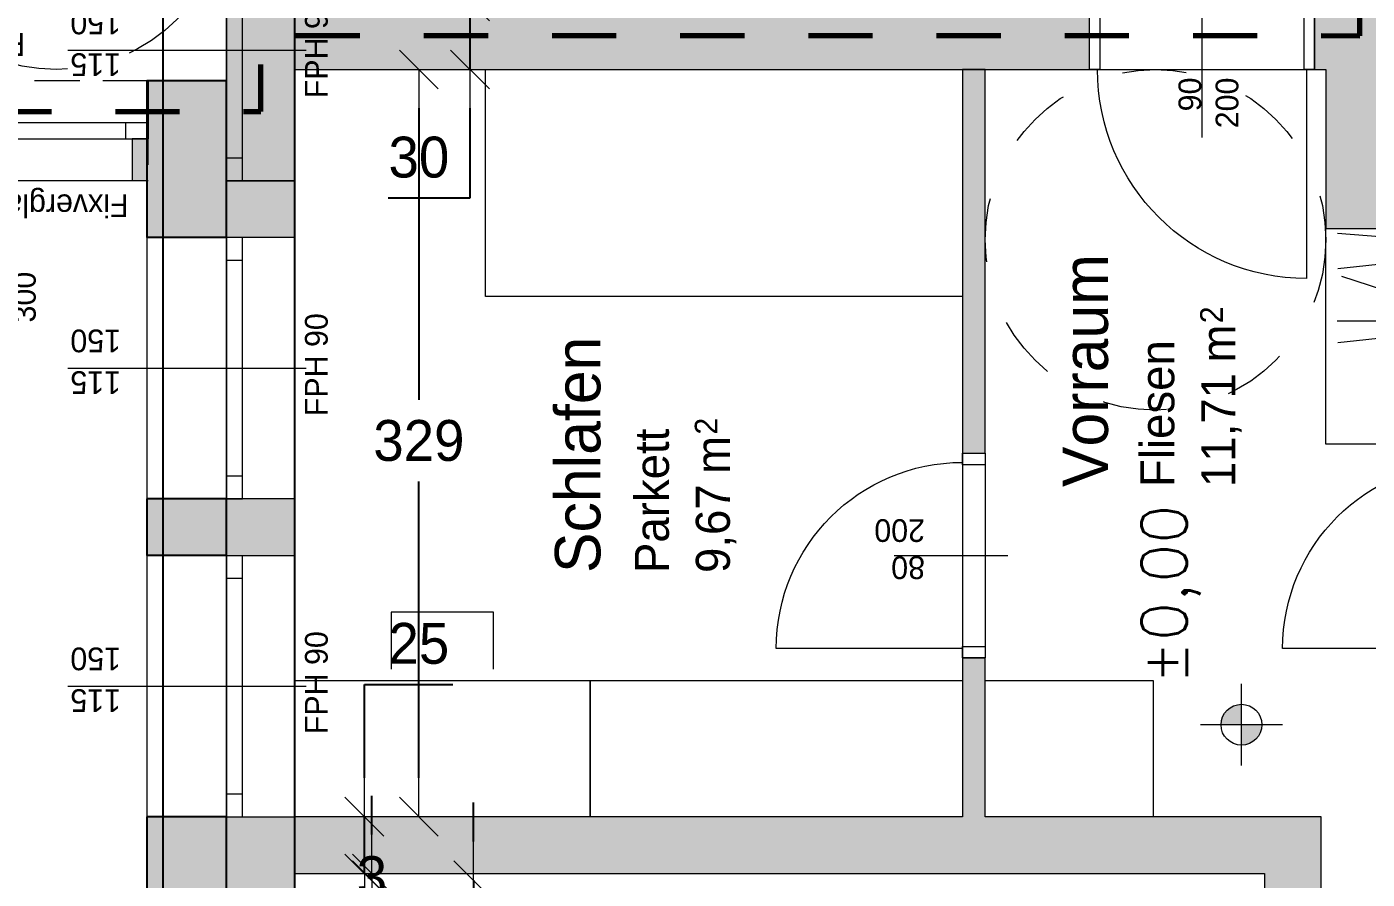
# Model space of a CAD drawing. Header units: metres. Extents: x -223175 to -223082, y -66 to 73.
# Drawn here: x -223167.87 to -223161.97, y -44.3 to -40.55 of the extents above; entities that cross this region are included whole.
import ezdxf
from ezdxf.enums import TextEntityAlignment as Align

# ---------------------------------------------------------------- set-up
doc = ezdxf.new("R2010")
doc.units = ezdxf.units.M
doc.header["$MEASUREMENT"] = 0
doc.linetypes.add('HIDDEN', pattern=[0.3, 0.2, -0.1])
doc.linetypes.add('Strichlinie', pattern=[0.564444, 0.282222, -0.282222])
for name, color, linetype in [('cs-b1600.cs', 7, 'Continuous'), ('cs-bemassung.cs', 7, 'Continuous'), ('cs-bestand wand.cs', 7, 'Continuous'), ('cs-brandschutz.cs', 7, 'Continuous'), ('cs-einrichtung allg.cs', 7, 'Continuous'), ('cs-hoehenkoten.cs', 7, 'Continuous'), ('cs-linie allg.cs', 7, 'Continuous'), ('cs-neu daemmung.cs', 7, 'Continuous'), ('cs-neubau.cs', 7, 'Continuous'), ('cs-raumstempel.cs', 7, 'Continuous'), ('cs-wand ntr.cs', 7, 'Continuous'), ('cs-wand tr.cs', 7, 'Continuous')]:
    doc.layers.add(name, color=color, linetype=linetype)
doc.dimstyles.new('ERSTELLTER_STIL__2', dxfattribs={"dimtxt": 0.18, "dimasz": 0.171, "dimexe": 0.18, "dimexo": 0.0625, "dimgap": 0.09, "dimtad": 1, "dimtih": 1, "dimtoh": 1, "dimdec": 0, "dimlfac": 100, "dimzin": 0, "dimdsep": 46, "dimtxsty": 'Standard', "dimblk": 'ARROWHEAD_6', "dimblk1": 'ARROWHEAD_6', "dimblk2": 'ARROWHEAD_6', "dimcen": 0.09, "dimse1": 1, "dimse2": 1, "dimclrd": 7, "dimclre": 7, "dimclrt": 7, "dimazin": 0, "dimtfac": 1, "dimtdec": 4, "dimtmove": 0, "dimatfit": 3, "dimfxl": 1, "dimtolj": 1, "dimtzin": 0, "dimarcsym": 0})

# ---------------------------------------------------------------- blocks, each defined once
blk = doc.blocks.new('Schlafen_21_35', base_point=(-14439.191, 223164.8785))
at = {"layer": 'cs-raumstempel.cs', "color": 7, "lineweight": 13}
for tag, height, p in [('ROOM_NAME', 0.2, (-14439.7081, 223165.2215)), ('stFloorCovering', 0.15, (-14439.7081, 223164.8697)), ('ROOM_AREA', 0.15, (-14439.7081, 223164.6012)), ('DUMMY_875', 0.15, (-14439.3272, 223164.6012)), ('DUMMY_876', 0.1, (-14439.099, 223164.6057))]:
    blk.add_attdef(tag, text='', height=height, dxfattribs=at).set_placement(p, align=Align.TOP_LEFT)
blk = doc.blocks.new('Vorraum_21_66', base_point=(-14438.8069, 223162.653))
at = {"layer": 'cs-raumstempel.cs', "color": 7, "lineweight": 13}
for tag, height, p in [('ROOM_NAME', 0.2, (-14439.3297, 223162.9864)), ('stFloorCovering', 0.15, (-14439.3297, 223162.6443)), ('ROOM_AREA', 0.15, (-14439.3297, 223162.3757)), ('DUMMY_875', 0.15, (-14438.8368, 223162.3757)), ('DUMMY_876', 0.1, (-14438.6086, 223162.3803))]:
    blk.add_attdef(tag, text='', height=height, dxfattribs=at).set_placement(p, align=Align.TOP_LEFT)
blk = doc.blocks.new('Fensteröffnung 21')
at = {"layer": 'cs-neu daemmung.cs', "color": 7, "linetype": 'Continuous', "lineweight": 13}
for p, q in [((-0.575, 0.28), (0.575, 0.28)), ((-0.575, 0), (-0.575, 0.28)), ((0.575, 0), (0.575, 0.28)), ((-0.575, -0.07), (-0.575, 0)), ((0.575, -0.07), (0.575, 0)), ((-0.575, -0.07), (0.575, -0.07))]:
    blk.add_line(p, q, dxfattribs=at)
blk = doc.blocks.new('Wand_2', base_point=(-14446.4313, 223166.6681))
at = {"layer": 'cs-neu daemmung.cs', "linetype": 'Continuous', "lineweight": 0, "true_color": 0xe4d7be}
for points in [[(-14446.7813, 223167.0181), (-14446.4313, 223166.6681), (-14440.7813, 223166.6681), (-14440.7813, 223167.0181)], [(-14439.6313, 223167.0181), (-14439.6313, 223166.6681), (-14439.3813, 223166.6681), (-14439.3813, 223167.0181)], [(-14438.2313, 223166.6681), (-14437.5413, 223166.6681), (-14437.5413, 223167.0181), (-14438.2313, 223167.0181)]]:
    blk.add_hatch(color=254, dxfattribs=at).paths.add_polyline_path(points)
at = {"layer": 'cs-neu daemmung.cs', "color": 1, "linetype": 'Continuous', "lineweight": 25}
for p, q in [((-14440.7813, 223166.7381), (-14440.7813, 223167.0181)), ((-14439.6313, 223166.7381), (-14439.6313, 223167.0181)), ((-14439.3813, 223166.7381), (-14439.3813, 223167.0181)), ((-14438.2313, 223166.7381), (-14438.2313, 223167.0181)), ((-14440.7813, 223166.6681), (-14440.7813, 223166.7381)), ((-14439.6313, 223166.6681), (-14439.6313, 223166.7381)), ((-14439.3813, 223166.6681), (-14439.3813, 223166.7381)), ((-14438.2313, 223166.6681), (-14438.2313, 223166.7381))]:
    blk.add_line(p, q, dxfattribs=at)
at = {"layer": 'cs-neu daemmung.cs', "color": 1, "linetype": 'Continuous', "lineweight": 25, "flags": 128}
for points in [[(-14440.7813, 223167.0181), (-14446.7813, 223167.0181)], [(-14439.3813, 223167.0181), (-14439.6313, 223167.0181)], [(-14437.5413, 223167.0181), (-14438.2313, 223167.0181)], [(-14437.5413, 223166.6681), (-14437.5413, 223167.0181)], [(-14446.4313, 223166.6681), (-14440.7813, 223166.6681)], [(-14439.6313, 223166.6681), (-14439.3813, 223166.6681)], [(-14438.2313, 223166.6681), (-14437.5413, 223166.6681)]]:
    blk.add_lwpolyline(points, dxfattribs=at)
at = {"layer": 'cs-neu daemmung.cs', "color": 7, "linetype": 'Continuous', "lineweight": 13, "xscale": -1}
for p in [(-14440.2063, 223166.7381), (-14438.8063, 223166.7381)]:
    blk.add_blockref('Fensteröffnung 21', p, dxfattribs=at)
blk = doc.blocks.new('Wand_134', base_point=(-14440.7813, 223166.6671))
at = {"layer": 'cs-bestand wand.cs', "linetype": 'Continuous', "lineweight": 0, "true_color": 0x8b8b8b}
blk.add_hatch(color=252, dxfattribs=at).paths.add_polyline_path([(-14441.0313, 223166.3671), (-14441.0313, 223162.0971), (-14440.7813, 223161.8471), (-14440.7813, 223166.3671)])
at = {"layer": 'cs-bestand wand.cs', "color": 7, "linetype": 'Continuous', "lineweight": 20, "flags": 128}
for points in [[(-14441.0313, 223166.3671), (-14441.0313, 223162.0971)], [(-14440.7813, 223163.4271), (-14440.7813, 223166.3671)], [(-14440.7813, 223161.8471), (-14440.7813, 223163.3271)]]:
    blk.add_lwpolyline(points, dxfattribs=at)
blk = doc.blocks.new('Wand_144', base_point=(-14438.1913, 223159.7496))
at = {"layer": 'cs-neubau.cs', "linetype": 'Continuous', "lineweight": 0, "true_color": 0x3f0000}
blk.add_hatch(color=18, dxfattribs=at).paths.add_polyline_path([(-14437.8913, 223159.7496), (-14437.8913, 223161.5271), (-14438.1913, 223161.8271), (-14438.1913, 223159.7496)])
at = {"layer": 'cs-neubau.cs', "color": 7, "linetype": 'Continuous', "lineweight": 20, "flags": 128}
for points in [[(-14438.1913, 223161.8271), (-14438.1913, 223159.7496)], [(-14437.8913, 223159.7496), (-14437.8913, 223161.5271)], [(-14438.1913, 223159.7496), (-14437.8913, 223159.7496)]]:
    blk.add_lwpolyline(points, dxfattribs=at)
blk = doc.blocks.new('Blockfutter 21_14')
at = {"layer": 'cs-neubau.cs', "color": 7, "linetype": 'Continuous', "lineweight": 0}
for p, q in [((0.46, 0), (0.46, 0.92)), ((-0.495, 0), (0.495, 0)), ((-0.45, 0), (-0.495, 0)), ((-0.495, 0), (-0.495, -0.3)), ((-0.495, 0), (-0.495, -0.3)), ((-0.495, 0), (-0.495, -0.3)), ((-0.45, -0.3), (-0.45, 0)), ((0.495, 0), (0.45, 0)), ((0.45, 0), (0.45, -0.3)), ((0.495, -0.3), (0.495, 0)), ((0.495, 0), (0.495, -0.3)), ((0.495, 0), (0.495, -0.3)), ((-0.495, -0.3), (0.495, -0.3)), ((-0.495, -0.3), (-0.45, -0.3)), ((0.45, -0.3), (0.495, -0.3))]:
    blk.add_line(p, q, dxfattribs=at)
blk.add_arc((0.46, 0), 0.92, 90, 180, dxfattribs=at)
blk = doc.blocks.new('T Marker 21_13')
at = {"layer": 'cs-neubau.cs', "color": 7, "linetype": 'Continuous', "lineweight": 0}
blk.add_line((0, -0.6), (0, 0.1), dxfattribs=at)
at = {"layer": 'cs-neubau.cs', "color": 7, "lineweight": 13}
for tag, p in [('DUMMY_272', (0.07, 0.1651)), ('DUMMY_273', (0.0264, -0.4842)), ('DUMMY_274', (0.19, -0.5588))]:
    blk.add_attdef(tag, text='', height=0.1, rotation=90, dxfattribs=at).set_placement(p, align=Align.BOTTOM_LEFT)
blk = doc.blocks.new('Wand_145', base_point=(-14438.1913, 223161.8271))
at = {"layer": 'cs-neubau.cs', "linetype": 'Continuous', "lineweight": 0, "true_color": 0x3f0000}
for points in [[(-14437.4913, 223161.5271), (-14437.4913, 223161.8271), (-14438.1913, 223161.8271), (-14437.8913, 223161.5271)], [(-14437.1913, 223161.8271), (-14437.1913, 223161.5271), (-14437.1863, 223161.5271), (-14437.1863, 223161.8271)], [(-14436.1963, 223161.5271), (-14435.9913, 223161.5271), (-14435.9913, 223161.8271), (-14436.1963, 223161.8271)]]:
    blk.add_hatch(color=18, dxfattribs=at).paths.add_polyline_path(points)
at = {"layer": 'cs-neubau.cs', "color": 7, "linetype": 'Continuous', "lineweight": 20}
for p, q in [((-14437.1863, 223161.5271), (-14437.1863, 223161.8271)), ((-14436.1963, 223161.5271), (-14436.1963, 223161.8271))]:
    blk.add_line(p, q, dxfattribs=at)
at = {"layer": 'cs-neubau.cs', "color": 7, "linetype": 'Continuous', "lineweight": 20, "flags": 128}
for points in [[(-14437.4913, 223161.8271), (-14438.1913, 223161.8271)], [(-14437.1863, 223161.8271), (-14437.1913, 223161.8271)], [(-14435.9913, 223161.8271), (-14436.1963, 223161.8271)], [(-14435.9913, 223161.5271), (-14435.9913, 223161.8271)], [(-14437.8913, 223161.5271), (-14437.4913, 223161.5271)], [(-14437.1913, 223161.5271), (-14437.1863, 223161.5271)], [(-14436.1963, 223161.5271), (-14435.9913, 223161.5271)]]:
    blk.add_lwpolyline(points, dxfattribs=at)
at = {"layer": 'cs-neubau.cs', "color": 7, "linetype": 'Continuous', "lineweight": 0}
blk.add_blockref('T Marker 21_13', (-14436.6913, 223161.8271), dxfattribs=at).add_auto_attribs({'DUMMY_272': 'EI2 30-C-sm', 'DUMMY_273': '90', 'DUMMY_274': '200'})
at = {"layer": 'cs-neubau.cs', "color": 7, "linetype": 'Continuous', "lineweight": 0, "rotation": 180}
blk.add_blockref('Blockfutter 21_14', (-14436.6913, 223161.5271), dxfattribs=at)
blk = doc.blocks.new('Blockfutter 21_3')
at = {"layer": 'cs-wand ntr.cs', "color": 7, "linetype": 'Continuous', "lineweight": 13}
for p, q in [((0.41, 0), (0.41, 0.82)), ((-0.45, 0), (0.45, 0)), ((-0.4, 0), (-0.45, 0)), ((-0.45, 0), (-0.45, -0.1)), ((-0.45, -0.1), (-0.45, 0)), ((-0.45, -0.1), (-0.45, 0)), ((-0.4, -0.1), (-0.4, 0)), ((0.45, 0), (0.4, 0)), ((0.4, 0), (0.4, -0.1)), ((0.45, -0.1), (0.45, 0)), ((0.45, -0.1), (0.45, 0)), ((0.45, -0.1), (0.45, 0)), ((-0.45, -0.1), (0.45, -0.1)), ((-0.45, -0.1), (-0.4, -0.1)), ((0.4, -0.1), (0.45, -0.1))]:
    blk.add_line(p, q, dxfattribs=at)
blk.add_arc((0.41, 0), 0.82, 90, 180, dxfattribs=at)
blk = doc.blocks.new('T Marker 21_2')
at = {"layer": 'cs-wand ntr.cs', "color": 7, "linetype": 'Continuous', "lineweight": 0}
blk.add_line((0, -0.4), (0, 0.1), dxfattribs=at)
at = {"layer": 'cs-wand ntr.cs', "color": 7, "lineweight": 13}
for tag, p in [('DUMMY_272', (0.0264, -0.2842)), ('DUMMY_273', (0.19, -0.3588))]:
    blk.add_attdef(tag, text='', height=0.1, rotation=90, dxfattribs=at).set_placement(p, align=Align.BOTTOM_LEFT)
blk = doc.blocks.new('Wand_147', base_point=(-14438.1923, 223161.0971))
at = {"layer": 'cs-wand ntr.cs', "linetype": 'Continuous', "lineweight": 0, "true_color": 0xfee4b1}
for points in [[(-14440.0813, 223161.1971), (-14440.2313, 223161.1971), (-14440.0813, 223161.0971)], [(-14439.1813, 223161.0971), (-14438.1923, 223161.0971), (-14438.1923, 223161.1971), (-14439.1813, 223161.1971)]]:
    blk.add_hatch(color=41, dxfattribs=at).paths.add_polyline_path(points)
at = {"layer": 'cs-wand ntr.cs', "color": 7, "linetype": 'Continuous', "lineweight": 13}
for p, q in [((-14440.0813, 223161.0971), (-14440.0813, 223161.1971)), ((-14439.1813, 223161.0971), (-14439.1813, 223161.1971))]:
    blk.add_line(p, q, dxfattribs=at)
at = {"layer": 'cs-wand ntr.cs', "color": 7, "linetype": 'Continuous', "lineweight": 13, "flags": 128}
for points in [[(-14440.0813, 223161.1971), (-14440.2313, 223161.1971)], [(-14438.1923, 223161.1971), (-14439.1813, 223161.1971)], [(-14438.1923, 223161.0971), (-14438.1923, 223161.1971)], [(-14439.1813, 223161.0971), (-14438.4913, 223161.0971)], [(-14438.3913, 223161.0971), (-14438.1923, 223161.0971)]]:
    blk.add_lwpolyline(points, dxfattribs=at)
at = {"layer": 'cs-wand ntr.cs', "color": 7, "linetype": 'Continuous', "lineweight": 13, "xscale": -1}
blk.add_blockref('Blockfutter 21_3', (-14439.6313, 223161.1971), dxfattribs=at)
at = {"layer": 'cs-wand ntr.cs', "color": 7, "linetype": 'Continuous', "lineweight": 13}
ref = blk.add_blockref('T Marker 21_2', (-14439.6313, 223161.0971), dxfattribs=dict(at, rotation=180))
ref.add_attrib('DUMMY_272', '80', dxfattribs={"color": 7, "lineweight": 13, "height": 0.1, "rotation": 90}).set_placement((-14439.6049, 223161.3621), align=Align.BOTTOM_LEFT)
ref.add_attrib('DUMMY_273', '200', dxfattribs={"color": 7, "lineweight": 13, "height": 0.1, "rotation": 90}).set_placement((-14439.4413, 223161.3621), align=Align.BOTTOM_LEFT)
blk = doc.blocks.new('Wand_175', base_point=(-14440.7813, 223161.8471))
at = {"layer": 'cs-bestand wand.cs', "linetype": 'Continuous', "lineweight": 0, "true_color": 0x8b8b8b}
blk.add_hatch(color=252, dxfattribs=at).paths.add_polyline_path([(-14441.0313, 223162.0971), (-14446.1313, 223162.0971), (-14446.1313, 223161.8471), (-14440.7813, 223161.8471)])
at = {"layer": 'cs-bestand wand.cs', "color": 7, "linetype": 'Continuous', "lineweight": 20, "flags": 128}
for points in [[(-14441.0313, 223162.0971), (-14446.1313, 223162.0971)], [(-14446.1313, 223161.8471), (-14445.9313, 223161.8471)], [(-14445.8313, 223161.8471), (-14441.5413, 223161.8471)], [(-14441.4413, 223161.8471), (-14440.7813, 223161.8471)]]:
    blk.add_lwpolyline(points, dxfattribs=at)
blk = doc.blocks.new('Wand_298', base_point=(-14437.1913, 223166.6671))
at = {"layer": 'cs-neubau.cs', "linetype": 'Continuous', "lineweight": 0, "true_color": 0x3f0000}
for points in [[(-14437.4913, 223166.3671), (-14437.4913, 223162.8671), (-14437.1913, 223162.8671), (-14437.1913, 223166.3671)], [(-14437.4913, 223161.5271), (-14437.1913, 223161.5271), (-14437.1913, 223161.8771), (-14437.4913, 223161.8771)]]:
    blk.add_hatch(color=18, dxfattribs=at).paths.add_polyline_path(points)
at = {"layer": 'cs-neubau.cs', "color": 7, "linetype": 'Continuous', "lineweight": 20}
for p, q in [((-14437.4913, 223162.8671), (-14437.1913, 223162.8671)), ((-14437.4913, 223161.8771), (-14437.1913, 223161.8771))]:
    blk.add_line(p, q, dxfattribs=at)
at = {"layer": 'cs-neubau.cs', "color": 7, "linetype": 'Continuous', "lineweight": 20, "flags": 128}
for points in [[(-14437.4913, 223166.3671), (-14437.4913, 223162.8671)], [(-14437.1913, 223166.3671), (-14437.4913, 223166.3671)], [(-14437.1913, 223162.8671), (-14437.1913, 223166.3671)], [(-14437.4913, 223161.8771), (-14437.4913, 223161.8271)], [(-14437.1913, 223161.8271), (-14437.1913, 223161.8771)], [(-14437.4913, 223161.5271), (-14437.1913, 223161.5271)]]:
    blk.add_lwpolyline(points, dxfattribs=at)
at = {"layer": 'cs-neubau.cs', "color": 7, "linetype": 'Continuous', "lineweight": 0, "xscale": -1, "rotation": 90}
blk.add_blockref('Blockfutter 21_14', (-14437.4913, 223162.3721), dxfattribs=at)
at = {"layer": 'cs-neubau.cs', "color": 7, "lineweight": 0, "rotation": 270}
blk.add_blockref('T Marker 21_13', (-14437.1913, 223162.3721), dxfattribs=at).add_auto_attribs({'DUMMY_272': 'EI2 30-C-sm', 'DUMMY_273': '90', 'DUMMY_274': '200'})
blk = doc.blocks.new('Blockfutter 21_2')
at = {"layer": 'cs-wand ntr.cs', "color": 7, "linetype": 'Continuous', "lineweight": 13}
for p, q in [((0.41, 0), (0.41, 0.82)), ((-0.45, 0), (0.45, 0)), ((-0.4, 0), (-0.45, 0)), ((-0.45, 0), (-0.45, -0.1)), ((-0.45, 0), (-0.45, -0.1)), ((-0.45, 0), (-0.45, -0.1)), ((-0.4, -0.1), (-0.4, 0)), ((0.45, 0), (0.4, 0)), ((0.4, 0), (0.4, -0.1)), ((0.45, -0.1), (0.45, 0)), ((0.45, 0), (0.45, -0.1)), ((0.45, 0), (0.45, -0.1)), ((-0.45, -0.1), (0.45, -0.1)), ((-0.45, -0.1), (-0.4, -0.1)), ((0.4, -0.1), (0.45, -0.1))]:
    blk.add_line(p, q, dxfattribs=at)
blk.add_arc((0.41, 0), 0.82, 90, 180, dxfattribs=at)
blk = doc.blocks.new('Wand_299', base_point=(-14437.4913, 223163.4271))
at = {"layer": 'cs-wand ntr.cs', "linetype": 'Continuous', "lineweight": 0, "true_color": 0xfee4b1}
for points in [[(-14440.0813, 223163.4271), (-14440.7813, 223163.4271), (-14440.7813, 223163.3271), (-14440.0813, 223163.3271)], [(-14439.1813, 223163.3271), (-14437.4913, 223163.3271), (-14437.4913, 223163.4271), (-14439.1813, 223163.4271)]]:
    blk.add_hatch(color=41, dxfattribs=at).paths.add_polyline_path(points)
at = {"layer": 'cs-wand ntr.cs', "color": 7, "linetype": 'Continuous', "lineweight": 13}
for p, q in [((-14440.0813, 223163.4271), (-14440.0813, 223163.3271)), ((-14439.1813, 223163.4271), (-14439.1813, 223163.3271))]:
    blk.add_line(p, q, dxfattribs=at)
at = {"layer": 'cs-wand ntr.cs', "color": 7, "linetype": 'Continuous', "lineweight": 13, "flags": 128}
for points in [[(-14440.0813, 223163.4271), (-14440.7813, 223163.4271)], [(-14437.4913, 223163.4271), (-14439.1813, 223163.4271)], [(-14437.4913, 223163.3271), (-14437.4913, 223163.4271)], [(-14440.7813, 223163.3271), (-14440.0813, 223163.3271)], [(-14439.1813, 223163.3271), (-14437.4913, 223163.3271)]]:
    blk.add_lwpolyline(points, dxfattribs=at)
at = {"layer": 'cs-wand ntr.cs', "color": 7, "linetype": 'Continuous', "lineweight": 13, "xscale": -1}
blk.add_blockref('Blockfutter 21_2', (-14439.6313, 223163.4271), dxfattribs=at)
at = {"layer": 'cs-wand ntr.cs', "color": 7, "linetype": 'Continuous', "lineweight": 13}
ref = blk.add_blockref('T Marker 21_2', (-14439.6313, 223163.3271), dxfattribs=dict(at, rotation=180))
ref.add_attrib('DUMMY_272', '80', dxfattribs={"color": 7, "lineweight": 13, "height": 0.1, "rotation": 90}).set_placement((-14439.6049, 223163.5921), align=Align.BOTTOM_LEFT)
ref.add_attrib('DUMMY_273', '200', dxfattribs={"color": 7, "lineweight": 13, "height": 0.1, "rotation": 90}).set_placement((-14439.4413, 223163.5921), align=Align.BOTTOM_LEFT)
blk = doc.blocks.new('1-Flügelfenster 21_19')
at = {"layer": 'cs-wand tr.cs', "color": 7, "linetype": 'HIDDEN', "lineweight": 13}
blk.add_line((-0.65, 0.185), (0.65, 0.185), dxfattribs=at)
at = {"layer": 'cs-wand tr.cs', "color": 7, "linetype": 'Continuous', "lineweight": 13}
for p, q in [((-0.65, 0.185), (-0.65, 0.115)), ((0.65, 0.185), (0.65, 0.115)), ((-0.65, 0.115), (-0.65, 0)), ((0.65, 0.115), (0.65, 0)), ((-0.65, 0), (-0.55, 0)), ((-0.65, 0), (-0.65, -0.07)), ((-0.65, 0), (-0.65, -0.07)), ((-0.55, 0), (-0.55, -0.07)), ((-0.55, 0), (0.55, 0)), ((0.55, -0.07), (0.55, 0)), ((0.55, 0), (0.65, 0)), ((0.65, 0), (0.65, -0.07)), ((0.65, 0), (0.65, -0.07)), ((-0.55, -0.07), (-0.65, -0.07)), ((-0.58, -0.07), (-0.58, -0.255)), ((0.55, -0.07), (-0.55, -0.07)), ((0.65, -0.07), (0.55, -0.07)), ((0.58, -0.07), (0.58, -0.255)), ((-0.65, -0.255), (-0.58, -0.255)), ((-0.58, -0.255), (0.58, -0.255)), ((0.65, -0.255), (0.58, -0.255))]:
    blk.add_line(p, q, dxfattribs=at)
blk = doc.blocks.new('F Marker 21_12')
at = {"layer": 'cs-wand tr.cs', "color": 7, "linetype": 'Continuous', "lineweight": 13}
blk.add_line((0, -0.94), (0, 0.05), dxfattribs=at)
at = {"layer": 'cs-wand tr.cs', "color": 7, "lineweight": 13}
for tag, rotation, p in [('AC_SillPrefix_FPH', 360, (-0.1743, 0.1651)), ('DUMMY_273', 270, (-0.25, -0.7749)), ('DUMMY_272', 270, (0.0136, -0.7749))]:
    blk.add_attdef(tag, text='', height=0.1, rotation=rotation, dxfattribs=at).set_placement(p, align=Align.BOTTOM_LEFT)
blk = doc.blocks.new('Wand_565', base_point=(-14437.5413, 223170.5178))
at = {"layer": 'cs-wand tr.cs', "linetype": 'Continuous', "lineweight": 0, "true_color": 0x83bf46}
for points in [[(-14437.9813, 223170.9578), (-14437.9813, 223168.313), (-14437.9113, 223168.313), (-14437.9113, 223170.8878)], [(-14437.5413, 223168.5089), (-14437.5413, 223170.5178), (-14437.6113, 223170.5878), (-14437.6113, 223168.5089)], [(-14437.9813, 223168.313), (-14437.9813, 223168.243), (-14437.7963, 223168.243), (-14437.7963, 223168.313), (-14437.9113, 223168.313)], [(-14437.9813, 223167.083), (-14437.9813, 223167.013), (-14437.9113, 223167.013), (-14437.7963, 223167.013), (-14437.7963, 223167.083)]]:
    blk.add_hatch(color=83, dxfattribs=at).paths.add_polyline_path(points)
at = {"layer": 'cs-wand tr.cs', "color": 7, "linetype": 'Continuous', "lineweight": 13}
for p, q in [((-14437.9113, 223170.8878), (-14437.9113, 223168.313)), ((-14437.8113, 223168.313), (-14437.8113, 223170.7878)), ((-14437.6113, 223168.5089), (-14437.6113, 223170.5878)), ((-14437.5413, 223168.5089), (-14437.6113, 223168.5089)), ((-14437.9813, 223168.313), (-14437.9813, 223168.243)), ((-14437.9113, 223168.313), (-14437.7963, 223168.313)), ((-14437.7963, 223168.313), (-14437.7963, 223168.243)), ((-14437.7263, 223168.313), (-14437.7963, 223168.313)), ((-14437.6113, 223168.313), (-14437.7263, 223168.313)), ((-14437.5413, 223168.313), (-14437.6113, 223168.313)), ((-14437.7963, 223168.243), (-14437.9813, 223168.243)), ((-14437.7963, 223167.083), (-14437.9813, 223167.083)), ((-14437.9813, 223167.013), (-14437.9813, 223167.083)), ((-14437.7963, 223167.013), (-14437.7963, 223167.083)), ((-14437.9113, 223167.013), (-14437.7963, 223167.013)), ((-14437.7263, 223167.013), (-14437.7963, 223167.013)), ((-14437.6113, 223167.013), (-14437.7263, 223167.013)), ((-14437.5413, 223167.013), (-14437.6113, 223167.013))]:
    blk.add_line(p, q, dxfattribs=at)
at = {"layer": 'cs-wand tr.cs', "color": 7, "linetype": 'Continuous', "lineweight": 13, "flags": 128}
for points in [[(-14437.9813, 223170.9578), (-14437.9813, 223168.313)], [(-14437.5413, 223168.5089), (-14437.5413, 223170.5178)]]:
    blk.add_lwpolyline(points, dxfattribs=at)
at = {"layer": 'cs-wand tr.cs', "color": 7, "linetype": 'Continuous', "lineweight": 13}
ref = blk.add_blockref('F Marker 21_12', (-14437.5413, 223167.663), dxfattribs=dict(at, rotation=270))
ref.add_attrib('AC_FirePrefix', 'Fixverglasung  EW 30', dxfattribs={"color": 7, "lineweight": 13, "height": 0.1, "rotation": 90}).set_placement((-14438.0113, 223167.0992), align=Align.BOTTOM_LEFT)
ref.add_attrib('AC_SillPrefix_FPH', 'FPH 0', dxfattribs={"color": 7, "lineweight": 13, "height": 0.1, "rotation": 90}).set_placement((-14437.3013, 223167.5538), align=Align.BOTTOM_LEFT)
ref.add_attrib('AC_WIDO_ID', '130', dxfattribs={"color": 7, "lineweight": 13, "height": 0.1, "rotation": 360}).set_placement((-14438.6051, 223167.7417), align=Align.BOTTOM_LEFT)
ref.add_attrib('DUMMY_272', '300', dxfattribs={"color": 7, "lineweight": 13, "height": 0.1, "rotation": 360}).set_placement((-14438.6051, 223167.478), align=Align.BOTTOM_LEFT)
at = {"layer": 'cs-wand tr.cs', "color": 7, "linetype": 'Continuous', "lineweight": 13, "xscale": -1, "rotation": 270}
blk.add_blockref('1-Flügelfenster 21_19', (-14437.7263, 223167.663), dxfattribs=at)
blk = doc.blocks.new('sn-aa_desk_130-60')
at = {"layer": 'cs-einrichtung allg.cs', "color": 251, "linetype": 'Continuous', "lineweight": 0, "true_color": 0x494949}
for p, q in [((1.3, 0.9), (0, 0.9)), ((0, 0.9), (0, 0.3)), ((1.3, 0.3), (1.3, 0.9)), ((0, 0.3), (1.3, 0.3)), ((0.425, 0), (0.425, 0.25)), ((0.875, 0.25), (0.875, 0)), ((0.875, 0), (0.425, 0))]:
    blk.add_line(p, q, dxfattribs=at)
blk = doc.blocks.new('sn-aa_cupboard_60_60_4')
at = {"layer": 'cs-einrichtung allg.cs', "color": 251, "linetype": 'Continuous', "lineweight": 0, "true_color": 0x494949}
for p, q in [((0.6, 1.64), (0, 1.64)), ((0, 1.64), (0, 0)), ((0.6, 0), (0.6, 1.64)), ((0, 0), (0.6, 0))]:
    blk.add_line(p, q, dxfattribs=at)
blk = doc.blocks.new('sn-aa_bed_210-100')
at = {"layer": 'cs-einrichtung allg.cs', "color": 251, "linetype": 'Continuous', "lineweight": 0, "true_color": 0x494949}
for p, q in [((1, 2.1), (0, 2.1)), ((0, 2.1), (0, 0)), ((1, 0), (1, 2.1)), ((0, 0), (1, 0))]:
    blk.add_line(p, q, dxfattribs=at)
blk = doc.blocks.new('sn-aa_cupboard_60_60_5')
at = {"layer": 'cs-einrichtung allg.cs', "color": 251, "linetype": 'Continuous', "lineweight": 0, "true_color": 0x494949}
for p, q in [((0.6, 0.74), (0, 0.74)), ((0, 0.74), (0, 0)), ((0.6, 0), (0.6, 0.74)), ((0, 0), (0.6, 0))]:
    blk.add_line(p, q, dxfattribs=at)
blk = doc.blocks.new('sn-aa_wardrobe_120-60')
at = {"layer": 'cs-einrichtung allg.cs', "color": 251, "linetype": 'Continuous', "lineweight": 0, "true_color": 0x494949}
for p, q in [((0.95, 0.6), (0, 0.6)), ((0, 0.6), (0, 0)), ((0.95, 0), (0.95, 0.6)), ((0.0204, 0.5487), (0.0608, 0.0513)), ((0.1764, 0.5477), (0.1226, 0.0523)), ((0.2096, 0.5313), (0.3599, 0.0687)), ((0.407, 0.55), (0.407, 0.05)), ((0.5019, 0.5477), (0.4481, 0.0523)), ((0, 0.3), (0.95, 0.3)), ((0, 0), (0.95, 0))]:
    blk.add_line(p, q, dxfattribs=at)
blk = doc.blocks.new('sn-aa_b1600_circle')
at = {"layer": 'cs-b1600.cs', "color": 252, "linetype": 'Strichlinie', "lineweight": 0, "true_color": 0x929292}
blk.add_circle((0.75, 0.75), 0.75, dxfattribs=at)
blk = doc.blocks.new('Höhenbemaßung_12', base_point=(-14440.3761, 223162.1984))
at = {"layer": 'cs-hoehenkoten.cs', "linetype": 'Continuous', "lineweight": 0}
for points in [[(-14440.3761, 223162.1984), (-14440.2861, 223162.1984), (-14440.293, 223162.2329), (-14440.3125, 223162.2621), (-14440.3417, 223162.2816), (-14440.3761, 223162.2884)], [(-14440.3761, 223162.1984), (-14440.4661, 223162.1984), (-14440.4593, 223162.164), (-14440.4398, 223162.1348), (-14440.4106, 223162.1153), (-14440.3761, 223162.1084)]]:
    blk.add_hatch(color=7, dxfattribs=at).paths.add_polyline_path(points)
at = {"layer": 'cs-hoehenkoten.cs', "color": 7, "linetype": 'Continuous', "lineweight": 0}
for p, q in [((-14440.3761, 223162.0184), (-14440.3761, 223162.3784)), ((-14440.5561, 223162.1984), (-14440.1961, 223162.1984))]:
    blk.add_line(p, q, dxfattribs=at)
blk.add_circle((-14440.3761, 223162.1984), 0.09, dxfattribs=at)
at = {"layer": 'cs-hoehenkoten.cs', "color": 7, "lineweight": 0, "insert": (-14440.1961, 223162.3784), "char_height": 0.2, "attachment_point": 7}
blk.add_mtext('\\A1;{\\pql;\\Ftxt.shx;±0,00}', dxfattribs=at)
blk = doc.blocks.new('1-Flügelfenster 21_3')
at = {"layer": 'cs-bestand wand.cs', "color": 7, "linetype": 'Continuous', "lineweight": 13}
for p, q in [((-0.575, 0.23), (0.575, 0.23)), ((-0.575, 0.23), (-0.575, 0)), ((0.575, 0.23), (0.575, 0)), ((-0.575, 0), (-0.475, 0)), ((-0.575, -0.07), (-0.575, 0)), ((-0.575, 0), (-0.575, -0.07)), ((-0.575, 0), (-0.575, -0.07)), ((-0.475, 0), (-0.475, -0.07)), ((-0.475, 0), (0.475, 0)), ((0.475, -0.07), (0.475, 0)), ((0.475, 0), (0.575, 0)), ((0.575, 0), (0.575, -0.07)), ((0.575, 0), (0.575, -0.07)), ((0.575, 0), (0.575, -0.07)), ((-0.575, -0.07), (0.575, -0.07)), ((-0.475, -0.07), (-0.575, -0.07)), ((0.475, -0.07), (-0.475, -0.07)), ((0.575, -0.07), (0.475, -0.07))]:
    blk.add_line(p, q, dxfattribs=at)
blk = doc.blocks.new('F Marker 21_2')
at = {"layer": 'cs-bestand wand.cs', "color": 7, "linetype": 'Continuous', "lineweight": 13}
blk.add_line((0, -1), (0, 0.05), dxfattribs=at)
at = {"layer": 'cs-bestand wand.cs', "color": 7, "lineweight": 13}
for tag, rotation, p in [('AC_SillPrefix_FPH', 180, (0.1743, 0.3051)), ('DUMMY_272', 270, (-0.2, -0.6349)), ('AC_WIDO_ID', 270, (-0.0164, -0.6349))]:
    blk.add_attdef(tag, text='', height=0.1, rotation=rotation, dxfattribs=at).set_placement(p, align=Align.BOTTOM_LEFT)
blk = doc.blocks.new('1-Flügelfenster 21_4')
at = {"layer": 'cs-bestand wand.cs', "color": 40, "linetype": 'Continuous', "lineweight": 20, "true_color": 0xffa83a}
for p, q in [((-0.575, 0.23), (0.575, 0.23)), ((-0.575, 0.23), (-0.575, 0)), ((0.575, 0.23), (0.575, 0)), ((-0.575, 0), (-0.475, 0)), ((-0.575, -0.07), (-0.575, 0)), ((-0.575, 0), (-0.575, -0.07)), ((-0.575, 0), (-0.575, -0.07)), ((-0.475, 0), (-0.475, -0.07)), ((-0.475, 0), (0.475, 0)), ((0.475, -0.07), (0.475, 0)), ((0.475, 0), (0.575, 0)), ((0.575, 0), (0.575, -0.07)), ((0.575, 0), (0.575, -0.07)), ((0.575, 0), (0.575, -0.07)), ((-0.575, -0.07), (0.575, -0.07)), ((-0.475, -0.07), (-0.575, -0.07)), ((0.475, -0.07), (-0.475, -0.07)), ((0.575, -0.07), (0.475, -0.07))]:
    blk.add_line(p, q, dxfattribs=at)
blk = doc.blocks.new('1-Flügelfenster 21_28')
at = {"layer": 'cs-bestand wand.cs', "color": 7, "linetype": 'Continuous', "lineweight": 13}
for p, q in [((-0.575, 0.23), (0.575, 0.23)), ((-0.575, 0), (-0.575, 0.23)), ((0.575, 0), (0.575, 0.23)), ((-0.575, 0), (-0.475, 0)), ((-0.575, -0.07), (-0.575, 0)), ((-0.575, -0.07), (-0.575, 0)), ((-0.475, 0), (-0.475, -0.07)), ((-0.475, 0), (0.475, 0)), ((0.475, -0.07), (0.475, 0)), ((0.475, 0), (0.575, 0)), ((0.575, -0.07), (0.575, 0)), ((0.575, -0.07), (0.575, 0)), ((-0.575, -0.07), (0.575, -0.07)), ((-0.475, -0.07), (-0.575, -0.07)), ((0.475, -0.07), (-0.475, -0.07)), ((0.575, -0.07), (0.475, -0.07))]:
    blk.add_line(p, q, dxfattribs=at)
blk = doc.blocks.new('Wand_724', base_point=(-14435.6913, 223166.6671))
at = {"layer": 'cs-bestand wand.cs', "linetype": 'Continuous', "lineweight": 0, "true_color": 0x8b8b8b}
for points in [[(-14446.4313, 223166.3671), (-14440.7813, 223166.3671), (-14440.7813, 223166.6671), (-14446.4313, 223166.6671)], [(-14439.3813, 223166.6671), (-14439.6313, 223166.6671), (-14439.6313, 223166.3671), (-14439.3813, 223166.3671)], [(-14438.2313, 223166.3671), (-14437.9813, 223166.3671), (-14437.9813, 223166.6671), (-14438.2313, 223166.6671)]]:
    blk.add_hatch(color=252, dxfattribs=at).paths.add_polyline_path(points)
at = {"layer": 'cs-bestand wand.cs', "color": 7, "linetype": 'Continuous', "lineweight": 20}
for p, q in [((-14440.7813, 223166.6671), (-14440.7813, 223166.5971)), ((-14439.6313, 223166.6671), (-14439.6313, 223166.5971)), ((-14439.3813, 223166.5971), (-14439.3813, 223166.6671)), ((-14438.2313, 223166.5971), (-14438.2313, 223166.6671)), ((-14437.9813, 223166.5971), (-14437.9813, 223166.6671)), ((-14440.7813, 223166.5971), (-14440.7813, 223166.3671)), ((-14439.6313, 223166.5971), (-14439.6313, 223166.3671)), ((-14439.3813, 223166.3671), (-14439.3813, 223166.5971)), ((-14438.2313, 223166.3671), (-14438.2313, 223166.5971)), ((-14437.9813, 223166.3671), (-14437.9813, 223166.5971))]:
    blk.add_line(p, q, dxfattribs=at)
at = {"layer": 'cs-bestand wand.cs', "color": 7, "linetype": 'Continuous', "lineweight": 20, "flags": 128}
for points in [[(-14440.7813, 223166.6671), (-14446.4313, 223166.6671)], [(-14439.3813, 223166.6671), (-14439.6313, 223166.6671)], [(-14437.9813, 223166.6671), (-14438.2313, 223166.6671)], [(-14446.4313, 223166.3671), (-14441.0313, 223166.3671)], [(-14439.6313, 223166.3671), (-14439.3813, 223166.3671)], [(-14438.2313, 223166.3671), (-14437.9813, 223166.3671)]]:
    blk.add_lwpolyline(points, dxfattribs=at)
at = {"layer": 'cs-bestand wand.cs', "color": 7, "linetype": 'Continuous', "lineweight": 13}
ref = blk.add_blockref('F Marker 21_2', (-14440.2063, 223166.3671), dxfattribs=dict(at, rotation=180))
ref.add_attrib('AC_MarkerText_4', 'FPH 90', dxfattribs={"color": 7, "lineweight": 13, "height": 0.1, "rotation": 360}).set_placement((-14440.4178, 223166.1922), align=Align.BOTTOM_LEFT)
ref.add_attrib('AC_WIDO_ID', '115', dxfattribs={"color": 7, "lineweight": 13, "height": 0.1, "rotation": 90}).set_placement((-14440.1899, 223167.1322), align=Align.BOTTOM_LEFT)
ref.add_attrib('AC_WIDO_ID_1', '150', dxfattribs={"color": 7, "lineweight": 13, "height": 0.1, "rotation": 90}).set_placement((-14440.0063, 223167.1322), align=Align.BOTTOM_LEFT)
ref = blk.add_blockref('F Marker 21_2', (-14438.8063, 223166.3671), dxfattribs=dict(at, rotation=180))
ref.add_attrib('AC_MarkerText_4', 'FPH 90', dxfattribs={"color": 7, "lineweight": 13, "height": 0.1, "rotation": 360}).set_placement((-14439.0178, 223166.1922), align=Align.BOTTOM_LEFT)
ref.add_attrib('AC_WIDO_ID', '115', dxfattribs={"color": 7, "lineweight": 13, "height": 0.1, "rotation": 90}).set_placement((-14438.7899, 223167.1322), align=Align.BOTTOM_LEFT)
ref.add_attrib('AC_WIDO_ID_1', '150', dxfattribs={"color": 7, "lineweight": 13, "height": 0.1, "rotation": 90}).set_placement((-14438.6063, 223167.1322), align=Align.BOTTOM_LEFT)
ref = blk.add_blockref('F Marker 21_2', (-14437.4063, 223166.3671), dxfattribs=dict(at, rotation=180))
ref.add_attrib('AC_MarkerText_4', 'FPH 90', dxfattribs={"color": 7, "lineweight": 13, "height": 0.1, "rotation": 360}).set_placement((-14437.6178, 223166.1922), align=Align.BOTTOM_LEFT)
ref.add_attrib('AC_WIDO_ID', '115', dxfattribs={"color": 7, "lineweight": 13, "height": 0.1, "rotation": 90}).set_placement((-14437.3899, 223167.1322), align=Align.BOTTOM_LEFT)
ref.add_attrib('AC_WIDO_ID_1', '150', dxfattribs={"color": 7, "lineweight": 13, "height": 0.1, "rotation": 90}).set_placement((-14437.2063, 223167.1322), align=Align.BOTTOM_LEFT)
at = {"layer": 'cs-bestand wand.cs', "color": 7, "linetype": 'Continuous', "lineweight": 13, "xscale": -1, "rotation": 180}
for name, p in [('1-Flügelfenster 21_28', (-14440.2063, 223166.5971)), ('1-Flügelfenster 21_3', (-14438.8063, 223166.5971))]:
    blk.add_blockref(name, p, dxfattribs=at)
at = {"layer": 'cs-bestand wand.cs', "color": 40, "linetype": 'Continuous', "lineweight": 20, "true_color": 0xffa83a, "xscale": -1, "rotation": 180}
blk.add_blockref('1-Flügelfenster 21_4', (-14437.4063, 223166.5971), dxfattribs=at)
blk = doc.blocks.new('Wand_936', base_point=(-14437.9813, 223166.6671))
at = {"layer": 'cs-neubau.cs', "linetype": 'Continuous', "lineweight": 0, "true_color": 0x3f0000}
blk.add_hatch(color=18, dxfattribs=at).paths.add_polyline_path([(-14437.9813, 223166.3671), (-14437.1913, 223166.3671), (-14437.1913, 223166.6671), (-14437.9813, 223166.6671)])
at = {"layer": 'cs-neubau.cs', "color": 7, "linetype": 'Continuous', "lineweight": 20, "flags": 128}
for points in [[(-14437.1913, 223166.6671), (-14437.9813, 223166.6671)], [(-14437.9813, 223166.6671), (-14437.9813, 223166.3671)], [(-14437.1913, 223166.3671), (-14437.1913, 223166.6671)], [(-14437.9813, 223166.3671), (-14437.1913, 223166.3671)]]:
    blk.add_lwpolyline(points, dxfattribs=at)
blk = doc.blocks.new('ARROWHEAD_6')
at = {"color": 0, "linetype": 'Continuous', "lineweight": 0}
for p, q in [((-0.5, -0.5), (0.5, 0.5)), ((0, 0), (-1, 0))]:
    blk.add_line(p, q, dxfattribs=at)
blk = doc.blocks.new('*D920')
at = {"layer": 'cs-bemassung.cs', "color": 7, "linetype": 'Continuous', "lineweight": -2, "transparency": 16777216}
for p, q in [((-223161.2952, -39.4102), (-223161.2952, -39.9988)), ((-223161.2952, -40.9682), (-223161.2952, -40.3588))]:
    blk.add_line(p, q, dxfattribs=at)
at = {"layer": 'Defpoints', "color": 0, "linetype": 'Continuous', "transparency": 16777216}
for p in [(-223163.8471, -39.2392), (-223161.2952, -39.2392), (-223161.1133, -41.1392)]:
    blk.add_point(p, dxfattribs=at)
at = {"layer": 'cs-bemassung.cs', "color": 7, "linetype": 'Continuous', "lineweight": -2, "transparency": 16777216, "xscale": 0.171, "yscale": 0.171, "zscale": 0.171}
for p, rotation in [((-223161.2952, -39.2392), 90), ((-223161.2952, -41.1392), 270)]:
    blk.add_blockref('ARROWHEAD_6', p, dxfattribs=dict(at, rotation=rotation))
at = {"layer": 'cs-bemassung.cs', "color": 7, "linetype": 'Continuous', "lineweight": 0, "transparency": 16777216, "insert": (-223161.2952, -40.1788), "char_height": 0.18, "attachment_point": 5}
blk.add_mtext('\\A1;190', dxfattribs=at)
blk = doc.blocks.new('*D964')
at = {"layer": 'cs-bemassung.cs', "color": 7, "linetype": 'Continuous', "lineweight": -2, "transparency": 16777216}
for p, q in [((-223165.9056, -44.1382), (-223165.9056, -43.9672)), ((-223165.9056, -44.3092), (-223165.9056, -44.6592)), ((-223165.9056, -44.8302), (-223165.9056, -45.2412)), ((-223165.9056, -45.2412), (-223166.2956, -45.2412))]:
    blk.add_line(p, q, dxfattribs=at)
at = {"layer": 'Defpoints', "color": 0, "linetype": 'Continuous', "transparency": 16777216}
for p in [(-223165.9056, -44.3092), (-223164.5571, -44.3092), (-223164.5571, -44.6592)]:
    blk.add_point(p, dxfattribs=at)
at = {"layer": 'cs-bemassung.cs', "color": 7, "linetype": 'Continuous', "lineweight": -2, "transparency": 16777216, "xscale": 0.171, "yscale": 0.171, "zscale": 0.171}
for p, rotation in [((-223165.9056, -44.3092), 270), ((-223165.9056, -44.6592), 90)]:
    blk.add_blockref('ARROWHEAD_6', p, dxfattribs=dict(at, rotation=rotation))
at = {"layer": 'cs-bemassung.cs', "color": 7, "linetype": 'Continuous', "lineweight": 0, "transparency": 16777216, "insert": (-223166.1456, -45.0612), "char_height": 0.18, "attachment_point": 5}
blk.add_mtext('\\A1;35', dxfattribs=at)
blk = doc.blocks.new('*D965')
at = {"layer": 'cs-bemassung.cs', "color": 7, "linetype": 'Continuous', "lineweight": -2, "transparency": 16777216}
for p, q in [((-223166.3526, -44.1082), (-223166.3526, -43.9372)), ((-223166.3526, -44.3092), (-223166.3526, -44.2792)), ((-223166.3526, -44.4802), (-223166.3526, -44.6512))]:
    blk.add_line(p, q, dxfattribs=at)
at = {"layer": 'Defpoints', "color": 0, "linetype": 'Continuous', "transparency": 16777216}
for p in [(-223166.3526, -44.2792), (-223164.5821, -44.2792), (-223164.5571, -44.3092)]:
    blk.add_point(p, dxfattribs=at)
at = {"layer": 'cs-bemassung.cs', "color": 7, "linetype": 'Continuous', "lineweight": -2, "transparency": 16777216, "xscale": 0.171, "yscale": 0.171, "zscale": 0.171}
for p, rotation in [((-223166.3526, -44.2792), 270), ((-223166.3526, -44.3092), 90)]:
    blk.add_blockref('ARROWHEAD_6', p, dxfattribs=dict(at, rotation=rotation))
at = {"layer": 'cs-bemassung.cs', "color": 7, "linetype": 'Continuous', "lineweight": 0, "transparency": 16777216, "insert": (-223166.3526, -44.2942), "char_height": 0.18, "attachment_point": 5}
blk.add_mtext('\\A1;3', dxfattribs=at)
blk = doc.blocks.new('*D966')
at = {"layer": 'cs-bemassung.cs', "color": 7, "linetype": 'Continuous', "lineweight": -2, "transparency": 16777216}
for p, q in [((-223166.3856, -43.8582), (-223166.3856, -43.4472)), ((-223166.3856, -43.4472), (-223165.9956, -43.4472)), ((-223166.3856, -44.2792), (-223166.3856, -44.0292)), ((-223166.3856, -44.4502), (-223166.3856, -44.6212))]:
    blk.add_line(p, q, dxfattribs=at)
at = {"layer": 'Defpoints', "color": 0, "linetype": 'Continuous', "transparency": 16777216}
for p in [(-223166.3856, -44.0292), (-223164.5821, -44.0292), (-223164.5821, -44.2792)]:
    blk.add_point(p, dxfattribs=at)
at = {"layer": 'cs-bemassung.cs', "color": 7, "linetype": 'Continuous', "lineweight": -2, "transparency": 16777216, "xscale": 0.171, "yscale": 0.171, "zscale": 0.171}
for p, rotation in [((-223166.3856, -44.0292), 270), ((-223166.3856, -44.2792), 90)]:
    blk.add_blockref('ARROWHEAD_6', p, dxfattribs=dict(at, rotation=rotation))
at = {"layer": 'cs-bemassung.cs', "color": 7, "linetype": 'Continuous', "lineweight": 0, "transparency": 16777216, "insert": (-223166.1456, -43.2672), "char_height": 0.18, "attachment_point": 5}
blk.add_mtext('\\A1;25', dxfattribs=at)
blk = doc.blocks.new('*D967')
at = {"layer": 'cs-bemassung.cs', "color": 7, "linetype": 'Continuous', "lineweight": -2, "transparency": 16777216}
for p, q in [((-223166.1456, -40.9102), (-223166.1456, -42.1938)), ((-223166.1456, -43.8582), (-223166.1456, -42.5538))]:
    blk.add_line(p, q, dxfattribs=at)
at = {"layer": 'Defpoints', "color": 0, "linetype": 'Continuous', "transparency": 16777216}
for p in [(-223166.1456, -40.7392), (-223164.4221, -40.7392), (-223164.5821, -44.0292)]:
    blk.add_point(p, dxfattribs=at)
at = {"layer": 'cs-bemassung.cs', "color": 7, "linetype": 'Continuous', "lineweight": -2, "transparency": 16777216, "xscale": 0.171, "yscale": 0.171, "zscale": 0.171}
for p, rotation in [((-223166.1456, -40.7392), 90), ((-223166.1456, -44.0292), 270)]:
    blk.add_blockref('ARROWHEAD_6', p, dxfattribs=dict(at, rotation=rotation))
at = {"layer": 'cs-bemassung.cs', "color": 7, "linetype": 'Continuous', "lineweight": 0, "transparency": 16777216, "insert": (-223166.1456, -42.3738), "char_height": 0.18, "attachment_point": 5}
blk.add_mtext('\\A1;329', dxfattribs=at)
blk = doc.blocks.new('*D968')
at = {"layer": 'cs-bemassung.cs', "color": 7, "linetype": 'Continuous', "lineweight": -2, "transparency": 16777216}
for p, q in [((-223165.9206, -40.2682), (-223165.9206, -40.0972)), ((-223165.9206, -40.4392), (-223165.9206, -40.7392)), ((-223165.9206, -40.9102), (-223165.9206, -41.3062)), ((-223165.9206, -41.3062), (-223166.2806, -41.3062))]:
    blk.add_line(p, q, dxfattribs=at)
at = {"layer": 'Defpoints', "color": 0, "linetype": 'Continuous', "transparency": 16777216}
for p in [(-223165.9206, -40.4392), (-223164.4221, -40.4392), (-223164.4221, -40.7392)]:
    blk.add_point(p, dxfattribs=at)
at = {"layer": 'cs-bemassung.cs', "color": 7, "linetype": 'Continuous', "lineweight": -2, "transparency": 16777216, "xscale": 0.171, "yscale": 0.171, "zscale": 0.171}
for p, rotation in [((-223165.9206, -40.4392), 270), ((-223165.9206, -40.7392), 90)]:
    blk.add_blockref('ARROWHEAD_6', p, dxfattribs=dict(at, rotation=rotation))
at = {"layer": 'cs-bemassung.cs', "color": 7, "linetype": 'Continuous', "lineweight": 0, "transparency": 16777216, "insert": (-223166.1456, -41.1262), "char_height": 0.18, "attachment_point": 5}
blk.add_mtext('\\A1;30', dxfattribs=at)

msp = doc.modelspace()

# ---------------------------------------------------------------- linework, layer by layer
for p, q in [((-223167.2721, -65.8784), (-223167.2721, 72.9787)), ((-223166.6921, -65.8784), (-223166.6921, 58.8393))]:
    msp.add_line(p, q)
at = {"layer": 'cs-b1600.cs', "color": 252, "linetype": 'Strichlinie', "lineweight": 0, "true_color": 0x929292}
msp.add_circle((-223167.7418, -39.9892), 0.75, dxfattribs=at)
at = {"layer": 'cs-brandschutz.cs', "color": 242, "linetype": 'Strichlinie', "lineweight": 70, "true_color": 0xcc0033, "flags": 128}
msp.add_lwpolyline([(-223162.0021, -40.5903), (-223162.0021, -35.7292), (-223167.7421, -35.7292), (-223167.7421, -39.0542), (-223171.0028, -39.0542), (-223171.0028, -40.9242), (-223166.8421, -40.9242), (-223166.8421, -40.5893)], close=True, dxfattribs=at)
at = {"layer": 'cs-linie allg.cs', "color": 7, "linetype": 'Continuous', "lineweight": 20}
msp.add_line((-223166.9921, -39.2392), (-223166.9921, -49.6792), dxfattribs=at)
msp.add_line((-223166.9921, -39.2392), (-223166.9921, -49.6792), dxfattribs=at)

# ---------------------------------------------------------------- block references
at = {"layer": 'cs-b1600.cs', "color": 251, "linetype": 'Continuous', "lineweight": 0, "true_color": 0x494949, "rotation": 270}
msp.add_blockref('sn-aa_b1600_circle', (-223163.6521, -40.7392), dxfattribs=at)
at = {"layer": 'cs-bestand wand.cs', "color": 7, "lineweight": 20, "rotation": 90}
for name, p in [('Wand_724', (-223166.9921, -38.9392)), ('Wand_134', (-223166.9921, -44.0292)), ('Wand_175', (-223162.1721, -44.0292))]:
    msp.add_blockref(name, p, dxfattribs=at)
at = {"layer": 'cs-einrichtung allg.cs', "color": 251, "linetype": 'Continuous', "lineweight": 0, "true_color": 0x494949, "xscale": -1}
for name, p, rotation in [('sn-aa_bed_210-100', (-223165.8521, -41.7392), 270), ('sn-aa_wardrobe_120-60', (-223161.5521, -41.4392), 90), ('sn-aa_desk_130-60', (-223166.6921, -43.1292), 180), ('sn-aa_cupboard_60_60_4', (-223165.3921, -44.0292), 270), ('sn-aa_cupboard_60_60_5', (-223163.6521, -44.0292), 270)]:
    msp.add_blockref(name, p, dxfattribs=dict(at, rotation=rotation))
at = {"layer": 'cs-hoehenkoten.cs', "color": 7, "lineweight": 0, "rotation": 90}
msp.add_blockref('Höhenbemaßung_12', (-223162.5234, -43.6241), dxfattribs=at)
at = {"layer": 'cs-neu daemmung.cs', "color": 1, "lineweight": 25, "rotation": 90}
msp.add_blockref('Wand_2', (-223166.9931, -49.6792), dxfattribs=at)
at = {"layer": 'cs-neubau.cs', "color": 7, "lineweight": 20, "rotation": 90}
for name, p in [('Wand_145', (-223162.1521, -41.4392)), ('Wand_298', (-223166.9921, -40.4392)), ('Wand_936', (-223166.9921, -41.2292)), ('Wand_144', (-223160.0746, -41.4392))]:
    msp.add_blockref(name, p, dxfattribs=at)
at = {"layer": 'cs-raumstempel.cs', "color": 7, "linetype": 'Continuous', "lineweight": 13, "rotation": 90}
for name, p, values in [('Vorraum_21_66', (-223162.978, -42.0549), {'ROOM_NAME': 'Vorraum', 'ROOM_AREA': '11,71', 'stFloorCovering': 'Fliesen', 'DUMMY_875': ' m', 'DUMMY_876': '2'}), ('Schlafen_21_35', (-223165.2035, -42.439), {'ROOM_NAME': 'Schlafen', 'ROOM_AREA': '9,67', 'stFloorCovering': 'Parkett', 'DUMMY_875': ' m', 'DUMMY_876': '2'})]:
    msp.add_blockref(name, p, dxfattribs=at).add_auto_attribs(values)
at = {"layer": 'cs-wand ntr.cs', "color": 7, "lineweight": 13, "rotation": 90}
for name, p in [('Wand_299', (-223163.7521, -40.7392)), ('Wand_147', (-223161.4221, -41.4402))]:
    msp.add_blockref(name, p, dxfattribs=at)
at = {"layer": 'cs-wand tr.cs', "color": 7, "lineweight": 25, "rotation": 90}
msp.add_blockref('Wand_565', (-223170.8428, -40.7892), dxfattribs=at)

# ---------------------------------------------------------------- dimensions: what is measured, and where the dimension line sits
at = {"layer": 'cs-bemassung.cs', "color": 7, "linetype": 'Continuous', "lineweight": 0}
for base, p1, p2, picture, middle in [((-223161.2952, -39.2392), (-223161.1133, -41.1392), (-223163.8471, -39.2392), '*D920', (-223161.2952, -40.1788)), ((-223165.9206, -40.4392), (-223164.4221, -40.7392), (-223164.4221, -40.4392), '*D968', (-223166.1456, -41.3062)), ((-223166.1456, -40.7392), (-223164.5821, -44.0292), (-223164.4221, -40.7392), '*D967', (-223166.1456, -42.3738)), ((-223166.3856, -44.0292), (-223164.5821, -44.2792), (-223164.5821, -44.0292), '*D966', (-223166.1456, -43.4472)), ((-223166.3526, -44.2792), (-223164.5571, -44.3092), (-223164.5821, -44.2792), '*D965', (-223166.3526, -44.2942)), ((-223165.9056, -44.3092), (-223164.5571, -44.6592), (-223164.5571, -44.3092), '*D964', (-223166.1456, -45.2412))]:
    dim = msp.add_linear_dim(base=base, p1=p1, p2=p2, angle=90, dimstyle='ERSTELLTER_STIL__2', dxfattribs=at)
    dim.commit()
    dim.dimension.update_dxf_attribs({"geometry": picture, "text_midpoint": middle, "dimtype": 160})

doc.saveas('drawing.dxf')
